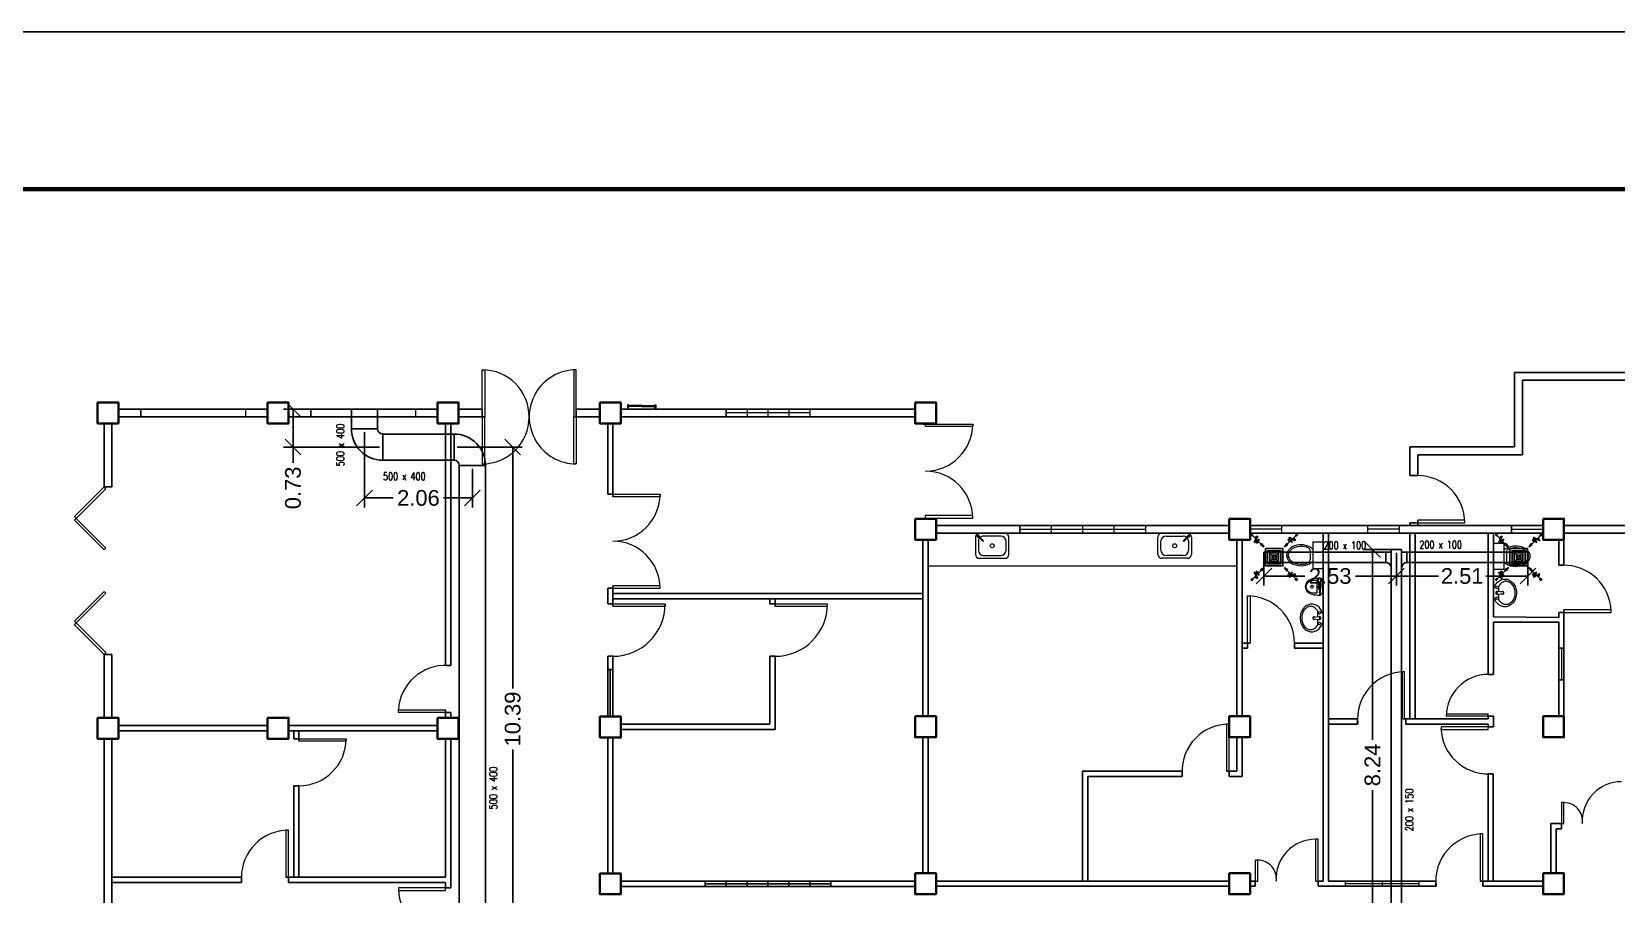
# Model space of a CAD drawing. Header units: millimetres. Extents: x 3 to 434, y 1 to 233.
# Drawn here: x 141.01 to 171.3, y 132.1 to 148.59 of the extents above; entities that cross this region are included whole.
import ezdxf

# ---------------------------------------------------------------- set-up
doc = ezdxf.new("R2010")
doc.units = ezdxf.units.MM
doc.header["$MEASUREMENT"] = 0
for name, color, linetype in [('.1', 1, 'Continuous'), ('AIR', 7, 'Continuous'), ('AIR-00', 8, 'Continuous'), ('AIR-03', 30, 'Continuous'), ('dimen', 7, 'Continuous'), ('ducting label', 7, 'Continuous'), ('exhaust', 1, 'Continuous')]:
    doc.layers.add(name, color=color, linetype=linetype)
doc.layers.add('WALL', color=4, linetype='Continuous', lineweight=30)
doc.styles.add('Arch-Dim', font='simplex.shx', dxfattribs={"width": 0.75})
doc.styles.get("Standard").update_dxf_attribs({"font": 'arial.ttf'})
doc.dimstyles.new('Copy of dimension', dxfattribs={"dimtxt": 0.3, "dimasz": 0.3, "dimexe": 0.18, "dimexo": 0.0625, "dimgap": 0.09, "dimtad": 0, "dimzin": 0, "dimdsep": 46, "dimtxsty": 'Standard', "dimblk": 'OBLIQUE', "dimcen": 0.09, "dimclrd": 256, "dimclre": 256, "dimclrt": 256, "dimadec": 0, "dimazin": 0, "dimtfac": 1, "dimtofl": 0, "dimtmove": 0, "dimatfit": 3, "dimldrblk": 'OBLIQUE', "dimfxl": 1, "dimtolj": 1, "dimtzin": 0, "dimarcsym": 0})

# ---------------------------------------------------------------- blocks, each defined once
blk = doc.blocks.new('GRILL-C-IN')
at = {"layer": 'AIR-00', "ltscale": 3}
for p, q in [((-0.623, 0.601), (-0.674, 0.651)), ((-0.601, 0.623), (-0.651, 0.674)), ((-0.637, 0.637), (-0.3, 0.3)), ((0.637, 0.637), (0.3, 0.3)), ((0.601, 0.623), (0.651, 0.674)), ((0.623, 0.601), (0.674, 0.651)), ((-0.637, -0.637), (-0.3, -0.3)), ((0.637, -0.637), (0.3, -0.3)), ((-0.623, -0.601), (-0.674, -0.651)), ((-0.601, -0.623), (-0.651, -0.674)), ((0.601, -0.623), (0.651, -0.674)), ((0.623, -0.601), (0.674, -0.651))]:
    blk.add_line(p, q, dxfattribs=at)
at = {"layer": 'AIR-00', "color": 50}
for p, q in [((-0.188, 0.187), (0.187, -0.188)), ((0.187, 0.187), (-0.188, -0.188))]:
    blk.add_line(p, q, dxfattribs=at)
at = {"layer": 'AIR-00', "ltscale": 3}
for points in [[(-0.362, 0.393), (-0.393, 0.362), (-0.3, 0.3)], [(0.393, 0.362), (0.362, 0.393), (0.3, 0.3)], [(-0.362, -0.393), (-0.393, -0.362), (-0.3, -0.3)], [(0.393, -0.362), (0.362, -0.393), (0.3, -0.3)]]:
    blk.add_lwpolyline(points, close=True, dxfattribs=at)
at = {"layer": 'AIR-00', "color": 50}
for points in [[(-0.188, -0.188), (0.187, -0.188), (0.187, 0.187), (-0.188, 0.187)], [(-0.125, -0.125), (0.125, -0.125), (0.125, 0.125), (-0.125, 0.125)], [(-0.062, -0.062), (0.062, -0.062), (0.062, 0.062), (-0.062, 0.062)]]:
    blk.add_lwpolyline(points, close=True, dxfattribs=at)
at = {"layer": 'AIR-00', "ltscale": 3}
for points in [[(-0.441, 0.441), (-0.512, 0.404), (-0.432, 0.514), (-0.568, 0.43), (-0.477, 0.6), (-0.561, 0.561)], [(0.441, 0.441), (0.404, 0.512), (0.514, 0.432), (0.43, 0.568), (0.6, 0.477), (0.561, 0.561)], [(-0.441, -0.441), (-0.512, -0.404), (-0.432, -0.514), (-0.568, -0.43), (-0.477, -0.6), (-0.561, -0.561)], [(0.441, -0.441), (0.404, -0.512), (0.514, -0.432), (0.43, -0.568), (0.6, -0.477), (0.561, -0.561)]]:
    blk.add_spline(points, degree=3, dxfattribs=at)
for points in [[(-0.3, 0.3), (-0.362, 0.393), (-0.393, 0.362)], [(0.3, 0.3), (0.393, 0.362), (0.362, 0.393)], [(-0.3, -0.3), (-0.362, -0.393), (-0.393, -0.362)], [(0.3, -0.3), (0.393, -0.362), (0.362, -0.393)]]:
    blk.add_solid(points, dxfattribs=at)
at = {"layer": 'AIR-03', "color": 6}
blk.add_lwpolyline([(-0.25, -0.25), (0.25, -0.25), (0.25, 0.25), (-0.25, 0.25)], close=True, dxfattribs=at)
blk = doc.blocks.new('_Oblique')
at = {"color": 0, "linetype": 'ByBlock', "lineweight": -2}
blk.add_line((-0.5, -0.5), (0.5, 0.5), dxfattribs=at)
blk = doc.blocks.new('*D9')
at = {"layer": 'Defpoints', "color": 0, "transparency": 16777216}
for p in [(147.623, 141.373), (146.007, 140.645), (147.723, 140.645)]:
    blk.add_point(p, dxfattribs=at)
at = {"layer": 'dimen', "lineweight": -2, "transparency": 16777216}
for p, q in [((147.561, 141.373), (145.827, 141.373)), ((146.007, 141.373), (146.007, 140.645)), ((147.661, 140.645), (145.827, 140.645)), ((146.007, 140.645), (146.007, 140.345))]:
    blk.add_line(p, q, dxfattribs=at)
at = {"layer": 'dimen', "lineweight": -2, "transparency": 16777216, "xscale": 0.3, "yscale": 0.3, "zscale": 0.3}
for p, rotation in [((146.007, 141.373), 90), ((146.007, 140.645), 270)]:
    blk.add_blockref('_Oblique', p, dxfattribs=dict(at, rotation=rotation))
at = {"layer": 'dimen', "transparency": 16777216, "insert": (146.007, 139.865), "char_height": 0.3, "attachment_point": 5, "rotation": 90}
blk.add_mtext('\\A1;0.73', dxfattribs=at)
blk = doc.blocks.new('*D10')
at = {"layer": 'Defpoints', "color": 0, "transparency": 16777216}
for p in [(147.373, 140.995), (149.435, 140.295), (149.435, 139.672)]:
    blk.add_point(p, dxfattribs=at)
at = {"layer": 'dimen', "lineweight": -2, "transparency": 16777216}
for p, q in [((147.373, 140.932), (147.373, 139.492)), ((149.435, 140.232), (149.435, 139.492)), ((147.373, 139.672), (147.922, 139.672)), ((149.435, 139.672), (148.886, 139.672))]:
    blk.add_line(p, q, dxfattribs=at)
at = {"layer": 'dimen', "lineweight": -2, "transparency": 16777216, "xscale": 0.3, "yscale": 0.3, "zscale": 0.3, "rotation": 180}
blk.add_blockref('_Oblique', (147.373, 139.672), dxfattribs=at)
at = {"layer": 'dimen', "lineweight": -2, "transparency": 16777216, "xscale": 0.3, "yscale": 0.3, "zscale": 0.3}
blk.add_blockref('_Oblique', (149.435, 139.672), dxfattribs=at)
at = {"layer": 'dimen', "transparency": 16777216, "insert": (148.404, 139.672), "char_height": 0.3, "attachment_point": 5}
blk.add_mtext('\\A1;2.06', dxfattribs=at)
blk = doc.blocks.new('*D11')
at = {"layer": 'Defpoints', "color": 0, "transparency": 16777216}
for p in [(149.085, 140.645), (149.085, 130.25), (150.206, 130.25)]:
    blk.add_point(p, dxfattribs=at)
at = {"layer": 'dimen', "lineweight": -2, "transparency": 16777216}
for p, q in [((149.147, 140.645), (150.386, 140.645)), ((150.206, 140.645), (150.206, 136.03)), ((150.206, 130.25), (150.206, 134.865)), ((149.147, 130.25), (150.386, 130.25))]:
    blk.add_line(p, q, dxfattribs=at)
at = {"layer": 'dimen', "lineweight": -2, "transparency": 16777216, "xscale": 0.3, "yscale": 0.3, "zscale": 0.3}
for p, rotation in [((150.206, 140.645), 90), ((150.206, 130.25), 270)]:
    blk.add_blockref('_Oblique', p, dxfattribs=dict(at, rotation=rotation))
at = {"layer": 'dimen', "transparency": 16777216, "insert": (150.206, 135.447), "char_height": 0.3, "attachment_point": 5, "rotation": 90}
blk.add_mtext('\\A1;10.39', dxfattribs=at)
blk = doc.blocks.new('*D27')
at = {"layer": 'Defpoints', "color": 0, "transparency": 16777216}
for p in [(166.637, 138.687), (167.193, 138.687), (167.193, 130.45)]:
    blk.add_point(p, dxfattribs=at)
at = {"layer": 'dimen', "lineweight": -2, "transparency": 16777216}
for p, q in [((167.131, 138.687), (166.457, 138.687)), ((166.637, 138.687), (166.637, 135.048)), ((166.637, 130.45), (166.637, 134.09)), ((167.131, 130.45), (166.457, 130.45))]:
    blk.add_line(p, q, dxfattribs=at)
at = {"layer": 'dimen', "lineweight": -2, "transparency": 16777216, "xscale": 0.3, "yscale": 0.3, "zscale": 0.3}
for p, rotation in [((166.637, 138.687), 90), ((166.637, 130.45), 270)]:
    blk.add_blockref('_Oblique', p, dxfattribs=dict(at, rotation=rotation))
at = {"layer": 'dimen', "transparency": 16777216, "insert": (166.637, 134.569), "char_height": 0.3, "attachment_point": 5, "rotation": 90}
blk.add_mtext('\\A1;8.24', dxfattribs=at)
blk = doc.blocks.new('*D28')
at = {"layer": 'Defpoints', "color": 0, "transparency": 16777216}
for p in [(164.562, 138.539), (167.093, 138.687), (164.562, 138.179)]:
    blk.add_point(p, dxfattribs=at)
at = {"layer": 'dimen', "lineweight": -2, "transparency": 16777216}
for p, q in [((164.562, 138.477), (164.562, 137.999)), ((167.093, 138.625), (167.093, 137.999)), ((164.562, 138.179), (165.346, 138.179)), ((167.093, 138.179), (166.31, 138.179))]:
    blk.add_line(p, q, dxfattribs=at)
at = {"layer": 'dimen', "lineweight": -2, "transparency": 16777216, "xscale": 0.3, "yscale": 0.3, "zscale": 0.3, "rotation": 180}
blk.add_blockref('_Oblique', (164.562, 138.179), dxfattribs=at)
at = {"layer": 'dimen', "lineweight": -2, "transparency": 16777216, "xscale": 0.3, "yscale": 0.3, "zscale": 0.3}
blk.add_blockref('_Oblique', (167.093, 138.179), dxfattribs=at)
at = {"layer": 'dimen', "transparency": 16777216, "insert": (165.828, 138.179), "char_height": 0.3, "attachment_point": 5}
blk.add_mtext('\\A1;2.53', dxfattribs=at)
blk = doc.blocks.new('*D29')
at = {"layer": 'Defpoints', "color": 0, "transparency": 16777216}
for p in [(167.093, 138.687), (169.608, 138.539), (169.608, 138.179)]:
    blk.add_point(p, dxfattribs=at)
at = {"layer": 'dimen', "lineweight": -2, "transparency": 16777216}
for p, q in [((167.093, 138.625), (167.093, 137.999)), ((169.608, 138.477), (169.608, 137.999)), ((167.093, 138.179), (167.898, 138.179)), ((169.608, 138.179), (168.804, 138.179))]:
    blk.add_line(p, q, dxfattribs=at)
at = {"layer": 'dimen', "lineweight": -2, "transparency": 16777216, "xscale": 0.3, "yscale": 0.3, "zscale": 0.3, "rotation": 180}
blk.add_blockref('_Oblique', (167.093, 138.179), dxfattribs=at)
at = {"layer": 'dimen', "lineweight": -2, "transparency": 16777216, "xscale": 0.3, "yscale": 0.3, "zscale": 0.3}
blk.add_blockref('_Oblique', (169.608, 138.179), dxfattribs=at)
at = {"layer": 'dimen', "transparency": 16777216, "insert": (168.351, 138.179), "char_height": 0.3, "attachment_point": 5}
blk.add_mtext('\\A1;2.51', dxfattribs=at)

msp = doc.modelspace()

# ---------------------------------------------------------------- linework, layer by layer
at = {"layer": '.1', "color": 0}
msp.add_line((214.814, 148.586), (115.539, 148.586), dxfattribs=at)
at = {"color": 8, "lineweight": 13}
for p, q in [((149.621, 141.223), (149.621, 142.123)), ((149.621, 142.123), (149.671, 142.123)), ((149.671, 142.123), (149.671, 141.223)), ((151.421, 142.123), (151.371, 142.123)), ((151.371, 142.123), (151.371, 141.223)), ((151.421, 141.223), (151.421, 142.123)), ((149.621, 141.223), (149.621, 140.323)), ((149.621, 141.223), (149.671, 141.223)), ((149.671, 141.223), (149.621, 141.223)), ((149.621, 141.173), (149.621, 140.322)), ((149.671, 140.323), (149.671, 141.223)), ((151.371, 140.323), (151.371, 141.223)), ((151.371, 141.223), (151.421, 141.223)), ((151.371, 141.223), (151.421, 141.223)), ((151.421, 141.273), (151.421, 141.173)), ((151.421, 141.223), (151.421, 140.323)), ((151.421, 141.173), (151.421, 140.323)), ((158.046, 141.098), (158.046, 141.086)), ((158.046, 141.086), (158.096, 141.086)), ((158.096, 141.086), (158.996, 141.086)), ((158.096, 141.036), (158.096, 141.086)), ((158.996, 141.036), (158.096, 141.036)), ((158.146, 141.086), (158.146, 141.098)), ((158.996, 141.086), (158.996, 141.036)), ((149.621, 140.323), (149.671, 140.323)), ((151.421, 140.323), (151.371, 140.323)), ((152.121, 139.746), (153.021, 139.746)), ((153.021, 139.696), (152.121, 139.696)), ((153.021, 139.746), (153.021, 139.696)), ((158.996, 139.336), (158.096, 139.336)), ((158.096, 139.286), (158.096, 139.336)), ((158.996, 139.286), (158.996, 139.336)), ((158.046, 139.274), (158.046, 139.286)), ((158.046, 139.286), (158.096, 139.286)), ((158.096, 139.286), (158.996, 139.286)), ((158.146, 139.274), (158.146, 139.286)), ((168.401, 139.249), (167.501, 139.249)), ((167.501, 139.199), (168.401, 139.199)), ((153.021, 137.996), (152.121, 137.996)), ((152.121, 137.946), (153.021, 137.946)), ((153.021, 137.946), (153.021, 137.996)), ((164.246, 136.899), (164.246, 137.799)), ((164.246, 137.799), (164.296, 137.799)), ((164.296, 137.799), (164.296, 136.899)), ((152.121, 137.646), (153.121, 137.646)), ((153.121, 137.596), (152.121, 137.596)), ((153.121, 137.646), (153.121, 137.596)), ((155.221, 137.646), (156.221, 137.646)), ((156.221, 137.596), (155.221, 137.596)), ((171.196, 137.536), (170.296, 137.536)), ((170.296, 137.486), (171.196, 137.486)), ((171.196, 137.486), (171.196, 137.536)), ((167.251, 136.349), (167.201, 136.349)), ((167.201, 136.349), (167.201, 135.449)), ((167.251, 135.449), (167.251, 136.349)), ((148.021, 135.621), (148.921, 135.621)), ((148.021, 135.571), (148.021, 135.621)), ((148.921, 135.571), (148.021, 135.571)), ((167.301, 135.449), (167.201, 135.449)), ((168.046, 135.549), (168.846, 135.549)), ((168.846, 135.499), (168.046, 135.499)), ((168.846, 135.499), (168.846, 135.549)), ((146.121, 135.071), (147.021, 135.071)), ((147.021, 135.071), (147.021, 135.021)), ((163.896, 135.349), (163.846, 135.349)), ((163.846, 135.349), (163.846, 134.449)), ((163.896, 134.449), (163.896, 135.349)), ((168.846, 135.299), (167.946, 135.299)), ((167.946, 135.299), (167.947, 135.249)), ((167.946, 135.249), (168.846, 135.249)), ((168.846, 135.249), (168.846, 135.299)), ((147.021, 135.021), (146.121, 135.021)), ((145.871, 133.321), (145.871, 132.421)), ((145.921, 133.321), (145.871, 133.321)), ((145.921, 132.421), (145.921, 133.321)), ((168.745, 133.249), (168.695, 133.249)), ((168.695, 133.249), (168.695, 132.349)), ((168.745, 132.349), (168.745, 133.249)), ((148.021, 132.221), (148.021, 132.171)), ((148.921, 132.221), (148.021, 132.221)), ((148.021, 132.171), (148.921, 132.171)), ((148.921, 132.171), (148.921, 132.221))]:
    msp.add_line(p, q, dxfattribs=at)
at = {"color": 8, "lineweight": 25}
for p, q in [((171.821, 142.073), (169.351, 142.073)), ((169.351, 142.073), (169.351, 140.649)), ((171.871, 141.923), (169.501, 141.923)), ((169.501, 141.923), (169.501, 140.499)), ((145.521, 141.373), (142.671, 141.373)), ((145.521, 141.223), (142.671, 141.223)), ((148.771, 141.373), (145.921, 141.373)), ((148.771, 141.223), (145.921, 141.223)), ((149.621, 141.373), (149.171, 141.373)), ((149.621, 141.373), (149.171, 141.373)), ((149.621, 141.223), (149.171, 141.223)), ((149.621, 141.373), (149.621, 141.223)), ((151.871, 141.373), (151.421, 141.373)), ((151.871, 141.373), (151.421, 141.373)), ((151.421, 141.373), (151.421, 141.223)), ((151.871, 141.223), (151.421, 141.223)), ((157.896, 141.373), (152.271, 141.373)), ((157.896, 141.223), (152.271, 141.223)), ((142.396, 141.096), (142.396, 139.883)), ((142.396, 141.096), (142.396, 139.883)), ((142.546, 141.096), (142.546, 139.883)), ((148.921, 136.471), (148.921, 141.096)), ((149.021, 136.471), (149.021, 141.096)), ((152.021, 139.746), (152.021, 141.096)), ((152.021, 141.096), (152.021, 139.746)), ((152.121, 139.696), (152.121, 141.096)), ((152.121, 141.096), (152.121, 139.696)), ((169.351, 140.649), (167.351, 140.649)), ((167.351, 140.649), (167.351, 140.099)), ((169.501, 140.499), (167.501, 140.499)), ((167.501, 140.499), (167.501, 140.099)), ((167.501, 140.499), (167.501, 140.099)), ((167.501, 140.099), (167.351, 140.099)), ((142.396, 139.883), (142.546, 139.883)), ((152.121, 139.746), (152.021, 139.746)), ((163.896, 139.149), (158.296, 139.149)), ((163.896, 138.999), (158.296, 138.999)), ((169.896, 139.149), (164.296, 139.149)), ((169.896, 138.999), (164.296, 138.999)), ((165.696, 132.349), (165.696, 138.999)), ((165.796, 132.349), (165.796, 138.999)), ((167.351, 139.199), (167.351, 139.149)), ((167.501, 139.199), (167.351, 139.199)), ((167.351, 135.449), (167.351, 138.999)), ((167.451, 135.449), (167.451, 138.999)), ((167.501, 139.249), (167.501, 139.149)), ((168.846, 136.299), (168.846, 138.999)), ((168.946, 137.398), (168.946, 138.999)), ((168.946, 138.999), (168.946, 137.399)), ((173.621, 139.149), (170.296, 139.149)), ((173.621, 138.999), (170.296, 138.999)), ((158.046, 135.499), (158.046, 138.874)), ((158.046, 138.346), (158.046, 138.874)), ((158.146, 135.499), (158.146, 138.874)), ((158.146, 138.874), (158.146, 138.374)), ((164.046, 135.499), (164.046, 138.874)), ((164.146, 135.499), (164.146, 138.874)), ((170.196, 138.386), (170.196, 138.874)), ((170.296, 138.386), (170.296, 138.874)), ((170.296, 138.874), (170.296, 138.386)), ((170.196, 138.386), (170.296, 138.386)), ((152.021, 137.946), (152.021, 137.646)), ((152.121, 137.946), (152.021, 137.946)), ((152.121, 137.996), (152.121, 137.596)), ((152.121, 137.846), (158.046, 137.846)), ((152.121, 137.646), (152.021, 137.646)), ((152.121, 137.746), (158.046, 137.746)), ((155.121, 137.646), (155.121, 137.746)), ((155.121, 137.646), (155.221, 137.646)), ((155.221, 137.596), (155.221, 137.746)), ((170.196, 137.386), (170.196, 137.486)), ((170.296, 137.486), (170.196, 137.486)), ((170.296, 135.499), (170.296, 137.536)), ((170.296, 137.536), (170.296, 135.499)), ((170.296, 137.386), (170.296, 137.486)), ((168.946, 137.398), (170.196, 137.387)), ((168.946, 136.299), (168.946, 137.299)), ((168.946, 137.299), (170.196, 137.299)), ((170.196, 135.499), (170.196, 137.299)), ((170.296, 135.499), (170.296, 137.299)), ((170.296, 137.299), (170.296, 136.799)), ((164.146, 136.899), (164.296, 136.899)), ((164.246, 136.899), (164.246, 136.799)), ((165.146, 136.899), (165.696, 136.899)), ((165.146, 136.799), (165.146, 136.899)), ((142.396, 136.683), (142.396, 135.471)), ((142.396, 136.683), (142.396, 135.471)), ((142.396, 136.683), (142.546, 136.683)), ((142.546, 136.683), (142.546, 135.471)), ((152.021, 136.646), (152.021, 136.396)), ((152.121, 136.646), (152.021, 136.646)), ((152.121, 136.646), (152.121, 136.396)), ((155.221, 136.646), (155.121, 136.646)), ((155.121, 135.346), (155.121, 136.646)), ((155.221, 135.246), (155.221, 136.646)), ((164.146, 136.799), (164.246, 136.799)), ((165.146, 136.799), (165.696, 136.799)), ((148.921, 135.471), (148.921, 135.621)), ((149.021, 135.571), (148.921, 135.571)), ((149.021, 135.471), (149.021, 135.571)), ((166.351, 135.449), (165.796, 135.449)), ((166.351, 135.349), (166.351, 135.449)), ((168.846, 135.449), (167.221, 135.449)), ((167.271, 135.449), (167.271, 135.349)), ((168.846, 135.499), (168.946, 135.499)), ((168.846, 135.449), (168.846, 135.499)), ((168.946, 135.499), (168.946, 135.399)), ((168.946, 135.299), (168.946, 135.399)), ((142.396, 135.071), (142.396, 129.471)), ((142.546, 135.071), (142.546, 129.471)), ((145.521, 135.321), (142.671, 135.321)), ((145.521, 135.221), (142.671, 135.221)), ((148.771, 135.321), (145.921, 135.321)), ((148.771, 135.221), (145.921, 135.221)), ((146.021, 135.221), (146.121, 135.221)), ((146.021, 135.071), (146.021, 135.221)), ((146.021, 135.221), (146.021, 135.071)), ((146.021, 135.071), (146.121, 135.071)), ((146.121, 135.221), (146.121, 135.021)), ((148.921, 132.421), (148.921, 135.071)), ((149.021, 132.221), (149.021, 135.071)), ((152.021, 132.496), (152.021, 135.096)), ((152.121, 132.496), (152.121, 135.096)), ((152.271, 135.346), (155.121, 135.346)), ((152.271, 135.246), (155.121, 135.246)), ((158.046, 132.499), (158.046, 135.099)), ((158.146, 132.499), (158.146, 135.099)), ((164.046, 135.099), (164.046, 134.449)), ((164.146, 135.099), (164.146, 134.349)), ((166.351, 135.349), (165.796, 135.349)), ((166.176, 135.349), (166.171, 135.349)), ((168.846, 135.349), (167.271, 135.349)), ((168.846, 135.299), (168.846, 135.349)), ((168.846, 135.299), (168.946, 135.299)), ((146.021, 132.421), (146.021, 134.171)), ((146.021, 134.171), (146.121, 134.171)), ((146.121, 134.171), (146.121, 132.421)), ((161.096, 132.349), (161.096, 134.449)), ((161.096, 134.449), (162.996, 134.449)), ((161.196, 132.349), (161.196, 134.349)), ((161.196, 134.349), (162.996, 134.349)), ((162.996, 134.449), (162.996, 134.349)), ((163.846, 134.449), (164.046, 134.449)), ((164.046, 134.449), (163.896, 134.449)), ((163.896, 134.449), (163.896, 134.349)), ((163.896, 134.349), (164.046, 134.349)), ((164.046, 134.349), (164.146, 134.349)), ((168.845, 132.349), (168.845, 134.398)), ((168.945, 134.398), (168.845, 134.398)), ((168.945, 132.349), (168.945, 134.398)), ((170.046, 132.499), (170.046, 133.449)), ((170.046, 133.449), (170.246, 133.449)), ((170.246, 133.349), (170.146, 133.349)), ((170.146, 132.499), (170.146, 133.349)), ((170.146, 133.349), (170.246, 133.349)), ((170.246, 133.349), (170.246, 133.449)), ((145.021, 132.421), (142.546, 132.421)), ((145.021, 132.421), (145.021, 132.321)), ((148.921, 132.421), (145.871, 132.421)), ((145.921, 132.421), (146.021, 132.421)), ((145.921, 132.321), (145.921, 132.421)), ((152.271, 132.346), (157.896, 132.346)), ((163.896, 132.349), (158.296, 132.349)), ((164.296, 132.349), (164.396, 132.349)), ((164.396, 132.349), (164.396, 132.249)), ((165.596, 132.349), (165.696, 132.349)), ((165.596, 132.249), (165.596, 132.349)), ((165.796, 132.349), (167.845, 132.349)), ((167.845, 132.249), (167.845, 132.349)), ((168.695, 132.349), (169.896, 132.349)), ((168.845, 132.349), (168.745, 132.349)), ((168.745, 132.349), (168.745, 132.249)), ((169.896, 132.349), (168.796, 132.349)), ((145.021, 132.321), (142.546, 132.321)), ((148.921, 132.321), (145.921, 132.321)), ((148.921, 132.221), (148.921, 132.321)), ((148.921, 132.221), (149.021, 132.221)), ((152.271, 132.246), (157.896, 132.246)), ((163.896, 132.249), (158.296, 132.249)), ((164.396, 132.249), (164.296, 132.249)), ((165.696, 132.249), (165.596, 132.249)), ((165.696, 132.249), (167.851, 132.249)), ((168.745, 132.249), (169.896, 132.249))]:
    msp.add_line(p, q, dxfattribs=at)
at = {"color": 8, "lineweight": 9}
for p, q in [((152.421, 141.451), (152.401, 141.451)), ((152.401, 141.451), (152.401, 141.371)), ((152.421, 141.371), (152.421, 141.451)), ((152.671, 141.441), (152.421, 141.441)), ((152.671, 141.421), (152.421, 141.421)), ((152.671, 141.441), (152.921, 141.441)), ((152.671, 141.421), (152.921, 141.421)), ((152.921, 141.371), (152.921, 141.451)), ((152.921, 141.451), (152.941, 141.451)), ((152.941, 141.451), (152.941, 141.371)), ((143.096, 141.373), (143.096, 141.223)), ((145.096, 141.373), (145.096, 141.223)), ((147.346, 141.373), (146.346, 141.373)), ((146.346, 141.373), (146.346, 141.223)), ((147.346, 141.373), (148.346, 141.373)), ((148.346, 141.373), (148.346, 141.223)), ((155.083, 141.373), (154.283, 141.373)), ((154.283, 141.373), (154.283, 141.223)), ((155.883, 141.298), (154.283, 141.298)), ((154.683, 141.373), (154.683, 141.223)), ((155.083, 141.373), (155.883, 141.373)), ((155.083, 141.373), (155.083, 141.223)), ((155.483, 141.373), (155.483, 141.223)), ((155.883, 141.373), (155.883, 141.223)), ((161.096, 139.149), (159.896, 139.149)), ((159.896, 139.149), (159.896, 138.999)), ((159.896, 139.074), (162.296, 139.074)), ((160.496, 139.149), (160.496, 138.999)), ((161.096, 139.149), (162.296, 139.149)), ((161.096, 139.149), (161.096, 138.999)), ((161.696, 139.149), (161.696, 138.999)), ((162.296, 139.149), (162.296, 138.999)), ((164.296, 139.149), (164.896, 139.149)), ((164.896, 139.074), (164.296, 139.074)), ((164.896, 139.149), (164.896, 138.999)), ((166.546, 138.999), (166.546, 139.149)), ((167.146, 139.074), (166.546, 139.074)), ((167.146, 138.999), (166.546, 138.999)), ((167.146, 139.149), (167.146, 138.999)), ((169.896, 139.149), (169.296, 139.149)), ((169.296, 139.149), (169.296, 138.999)), ((169.296, 139.074), (169.896, 139.074)), ((165.696, 138.827), (165.496, 138.827)), ((165.496, 138.827), (165.496, 138.327)), ((165.696, 138.327), (165.696, 138.827)), ((168.946, 138.808), (169.146, 138.808)), ((168.946, 138.308), (168.946, 138.808)), ((169.146, 138.808), (169.146, 138.308)), ((165.446, 138.668), (165.446, 138.487)), ((169.196, 138.648), (169.196, 138.467)), ((158.146, 138.374), (164.046, 138.374)), ((165.496, 138.327), (165.696, 138.327)), ((165.583, 138.114), (165.581, 138.114)), ((165.583, 138.08), (165.583, 138.116)), ((165.591, 138.113), (165.583, 138.113)), ((165.591, 138.104), (165.583, 138.104)), ((165.591, 138.092), (165.583, 138.092)), ((165.601, 138.119), (165.586, 138.119)), ((165.591, 138.113), (165.591, 138.119)), ((165.591, 138.092), (165.591, 138.104)), ((165.601, 138.077), (165.601, 138.119)), ((165.605, 138.071), (165.605, 138.122)), ((165.647, 138.071), (165.647, 138.122)), ((165.665, 138.119), (165.649, 138.119)), ((165.655, 138.11), (165.655, 138.119)), ((165.665, 138.11), (165.655, 138.11)), ((165.655, 138.088), (165.655, 138.108)), ((165.665, 138.108), (165.655, 138.108)), ((165.665, 138.108), (165.665, 138.11)), ((165.668, 138.082), (165.668, 138.115)), ((165.68, 138.114), (165.668, 138.114)), ((165.692, 138.133), (165.684, 138.131)), ((165.692, 138.063), (165.692, 138.133)), ((165.696, 138.133), (165.692, 138.133)), ((165.696, 138.063), (165.696, 138.133)), ((169.146, 138.308), (168.946, 138.308)), ((165.583, 138.083), (165.581, 138.083)), ((165.591, 138.083), (165.583, 138.083)), ((165.601, 138.077), (165.586, 138.077)), ((165.591, 138.077), (165.591, 138.083)), ((165.6, 137.988), (165.6, 137.967)), ((165.601, 138.055), (165.601, 138.043)), ((165.622, 138.004), (165.604, 137.994)), ((165.604, 137.96), (165.622, 137.95)), ((165.606, 138.071), (165.605, 138.071)), ((165.646, 138.028), (165.605, 138.028)), ((165.605, 138.028), (165.605, 137.996)), ((165.646, 138.025), (165.605, 138.025)), ((165.606, 138.071), (165.646, 138.071)), ((165.606, 138.071), (165.606, 138.057)), ((165.645, 138.057), (165.606, 138.057)), ((165.645, 138.042), (165.606, 138.042)), ((165.607, 137.945), (165.607, 137.934)), ((165.609, 138.042), (165.609, 138.028)), ((165.61, 137.955), (165.61, 137.953)), ((165.611, 137.953), (165.611, 137.95)), ((165.612, 137.949), (165.611, 137.95)), ((165.64, 137.947), (165.611, 137.947)), ((165.64, 137.933), (165.611, 137.933)), ((165.611, 137.933), (165.611, 137.923)), ((165.641, 137.923), (165.611, 137.923)), ((165.611, 137.923), (165.612, 137.919)), ((165.612, 138.055), (165.612, 138.043)), ((165.615, 138.055), (165.612, 138.055)), ((165.615, 138.043), (165.612, 138.043)), ((165.639, 137.919), (165.612, 137.919)), ((165.615, 138.055), (165.615, 138.043)), ((165.615, 137.945), (165.615, 137.934)), ((165.617, 137.945), (165.615, 137.945)), ((165.617, 137.934), (165.615, 137.934)), ((165.617, 137.945), (165.617, 137.934)), ((165.621, 137.915), (165.618, 137.866)), ((165.631, 137.915), (165.621, 137.915)), ((165.648, 137.994), (165.629, 138.004)), ((165.629, 137.95), (165.648, 137.96)), ((165.631, 137.915), (165.634, 137.866)), ((165.634, 137.945), (165.634, 137.934)), ((165.636, 137.945), (165.634, 137.945)), ((165.636, 137.934), (165.634, 137.934)), ((165.634, 137.919), (165.634, 137.845)), ((165.636, 137.945), (165.636, 137.934)), ((165.637, 138.055), (165.637, 138.043)), ((165.64, 138.055), (165.637, 138.055)), ((165.64, 138.043), (165.637, 138.043)), ((165.641, 137.95), (165.639, 137.95)), ((165.639, 137.919), (165.641, 137.923)), ((165.64, 138.055), (165.64, 138.043)), ((165.641, 137.953), (165.641, 137.95)), ((165.641, 137.933), (165.641, 137.923)), ((165.642, 137.955), (165.642, 137.953)), ((165.643, 138.042), (165.643, 138.028)), ((165.644, 137.945), (165.644, 137.934)), ((165.646, 138.071), (165.646, 138.057)), ((165.646, 138.071), (165.647, 138.071)), ((165.646, 138.028), (165.646, 137.996)), ((165.665, 138.077), (165.649, 138.077)), ((165.651, 138.055), (165.651, 138.043)), ((165.651, 137.967), (165.651, 137.988)), ((165.665, 138.088), (165.655, 138.088)), ((165.655, 138.077), (165.655, 138.086)), ((165.665, 138.086), (165.655, 138.086)), ((165.665, 138.086), (165.665, 138.088)), ((165.68, 138.083), (165.668, 138.083)), ((165.692, 138.063), (165.684, 138.065)), ((165.696, 138.063), (165.692, 138.063)), ((169.144, 137.872), (169.022, 137.885)), ((169.144, 137.843), (169.022, 137.83)), ((169.048, 137.882), (169.048, 137.984)), ((165.594, 137.402), (165.594, 137.504)), ((165.498, 137.392), (165.62, 137.405)), ((165.498, 137.363), (165.62, 137.349)), ((170.296, 136.799), (170.196, 136.799)), ((170.196, 136.799), (170.196, 136.199)), ((170.246, 136.799), (170.246, 136.199)), ((170.196, 136.199), (170.296, 136.199)), ((166.121, 132.249), (166.121, 132.349)), ((166.821, 132.349), (167.521, 132.349)), ((166.821, 132.349), (166.821, 132.249)), ((167.521, 132.349), (167.521, 132.249)), ((167.521, 132.299), (166.121, 132.299)), ((167.521, 132.249), (166.121, 132.249))]:
    msp.add_line(p, q, dxfattribs=at)
at = {"color": 8, "lineweight": 9, "ltscale": 0.4}
for p, q in [((159.614, 138.999), (159.124, 138.999)), ((162.611, 138.999), (163.101, 138.999)), ((159.049, 138.924), (159.049, 138.594)), ((159.096, 138.939), (159.187, 138.848)), ((159.104, 138.844), (159.104, 138.674)), ((159.108, 138.952), (159.199, 138.86)), ((159.534, 138.944), (159.204, 138.944)), ((159.634, 138.674), (159.634, 138.844)), ((159.689, 138.594), (159.689, 138.924)), ((162.536, 138.594), (162.536, 138.924)), ((162.591, 138.674), (162.591, 138.844)), ((162.691, 138.944), (163.021, 138.944)), ((163.117, 138.952), (163.026, 138.86)), ((163.129, 138.939), (163.038, 138.848)), ((163.121, 138.844), (163.121, 138.674)), ((163.176, 138.924), (163.176, 138.594)), ((159.124, 138.519), (159.614, 138.519)), ((159.204, 138.574), (159.534, 138.574)), ((163.101, 138.519), (162.611, 138.519)), ((163.021, 138.574), (162.691, 138.574))]:
    msp.add_line(p, q, dxfattribs=at)
at = {"color": 8, "lineweight": -2}
for p, q in [((165.696, 138.999), (165.796, 138.999)), ((169.296, 139.149), (167.146, 139.149)), ((165.696, 136.899), (165.696, 136.799)), ((148.921, 136.471), (149.021, 136.471)), ((152.021, 135.496), (152.021, 136.396)), ((152.021, 136.396), (152.021, 135.496)), ((152.121, 136.396), (152.021, 136.396)), ((152.071, 136.396), (152.071, 135.496)), ((152.121, 135.496), (152.121, 136.396)), ((152.121, 135.496), (152.121, 136.396)), ((168.846, 136.299), (168.946, 136.299)), ((155.121, 135.246), (155.221, 135.246)), ((155.083, 132.346), (153.883, 132.346)), ((153.883, 132.346), (153.883, 132.246)), ((154.683, 132.346), (154.283, 132.346)), ((154.283, 132.346), (154.283, 132.246)), ((154.683, 132.246), (154.683, 132.346)), ((155.483, 132.346), (155.083, 132.346)), ((155.083, 132.346), (155.083, 132.246)), ((155.483, 132.246), (155.483, 132.346)), ((156.283, 132.346), (155.883, 132.346)), ((155.883, 132.346), (155.883, 132.246)), ((156.283, 132.246), (156.283, 132.346)), ((153.883, 132.296), (156.283, 132.296)), ((153.883, 132.246), (156.283, 132.246)), ((155.083, 132.246), (154.683, 132.246)), ((155.883, 132.246), (155.483, 132.246)), ((167.851, 132.249), (167.845, 132.249))]:
    msp.add_line(p, q, dxfattribs=at)
at = {"color": 8}
msp.add_line((167.501, 139.249), (167.501, 139.149), dxfattribs=at)
at = {"color": 8, "lineweight": 35}
for points in [[(142.271, 141.496), (142.671, 141.496), (142.671, 141.096), (142.271, 141.096)], [(145.521, 141.496), (145.921, 141.496), (145.921, 141.096), (145.521, 141.096)], [(148.771, 141.496), (149.171, 141.496), (149.171, 141.096), (148.771, 141.096)], [(151.871, 141.496), (152.271, 141.496), (152.271, 141.096), (151.871, 141.096)], [(157.896, 141.498), (158.296, 141.498), (158.296, 141.098), (157.896, 141.098)], [(157.896, 139.274), (158.296, 139.274), (158.296, 138.874), (157.896, 138.874)], [(163.896, 139.274), (164.296, 139.274), (164.296, 138.874), (163.896, 138.874)], [(169.896, 139.274), (170.296, 139.274), (170.296, 138.874), (169.896, 138.874)], [(142.271, 135.471), (142.671, 135.471), (142.671, 135.071), (142.271, 135.071)], [(145.521, 135.471), (145.921, 135.471), (145.921, 135.071), (145.521, 135.071)], [(148.771, 135.471), (149.171, 135.471), (149.171, 135.071), (148.771, 135.071)], [(151.871, 135.496), (152.271, 135.496), (152.271, 135.096), (151.871, 135.096)], [(157.896, 135.499), (158.296, 135.499), (158.296, 135.099), (157.896, 135.099)], [(163.896, 135.499), (164.296, 135.499), (164.296, 135.099), (163.896, 135.099)], [(169.896, 135.499), (170.296, 135.499), (170.296, 135.099), (169.896, 135.099)], [(151.871, 132.496), (152.271, 132.496), (152.271, 132.096), (151.871, 132.096)], [(157.896, 132.499), (158.296, 132.499), (158.296, 132.099), (157.896, 132.099)], [(163.896, 132.499), (164.296, 132.499), (164.296, 132.099), (163.896, 132.099)], [(169.896, 132.499), (170.296, 132.499), (170.296, 132.099), (169.896, 132.099)]]:
    msp.add_lwpolyline(points, close=True, dxfattribs=at)
at = {"color": 8, "lineweight": 9}
for points in [[(143.096, 141.373), (145.096, 141.373), (145.096, 141.223), (143.096, 141.223)], [(146.346, 141.373), (148.346, 141.373), (148.346, 141.223), (146.346, 141.223)], [(154.283, 141.373), (155.883, 141.373), (155.883, 141.223), (154.283, 141.223)], [(159.896, 139.149), (162.296, 139.149), (162.296, 138.999), (159.896, 138.999)], [(164.296, 139.149), (164.896, 139.149), (164.896, 138.999), (164.296, 138.999)], [(166.546, 139.149), (167.146, 139.149), (167.146, 138.999), (166.546, 138.999)], [(169.296, 139.149), (169.896, 139.149), (169.896, 138.999), (169.296, 138.999)], [(169.296, 139.149), (169.896, 139.149), (169.896, 138.999), (169.296, 138.999)], [(170.196, 136.799), (170.296, 136.799), (170.296, 136.199), (170.196, 136.199)], [(153.883, 132.346), (156.283, 132.346), (156.283, 132.246), (153.883, 132.246)], [(166.121, 132.349), (167.521, 132.349), (167.521, 132.299), (166.121, 132.299)]]:
    msp.add_lwpolyline(points, close=True, dxfattribs=at)
at = {"color": 8, "lineweight": 13}
for points in [[(142.431, 139.848), (142.396, 139.883), (141.83, 139.317), (141.865, 139.282)], [(142.431, 138.716), (142.396, 138.681), (141.83, 139.247), (141.865, 139.282)], [(142.431, 137.85), (142.396, 137.885), (141.83, 137.319), (141.865, 137.284)], [(142.431, 136.718), (142.396, 136.683), (141.83, 137.249), (141.865, 137.284)]]:
    msp.add_lwpolyline(points, close=True, dxfattribs=at)
at = {"color": 8, "lineweight": 9}
for points in [[(165.678, 137.874, -0.232594), (165.654, 137.822, -0.150533), (165.627, 137.811, -0.085973), (165.489, 137.825, -0.343308), (165.356, 137.977, -0.343308), (165.489, 138.13, -0.085973), (165.627, 138.143, -0.150533), (165.654, 138.132, -0.09464), (165.67, 138.114)], [(165.678, 138.083, -0.007835), (165.678, 138.081), (165.678, 137.874, -0.232594)], [(169.188, 138.08, -0.124838), (169.25, 138.064, -0.105788), (169.308, 138.015, -0.086697), (169.344, 137.945, -0.076776), (169.358, 137.858, -0.076776), (169.344, 137.77, -0.086697), (169.308, 137.7, -0.105788), (169.25, 137.651, -0.124838), (169.188, 137.635, -0.124838), (169.125, 137.651, -0.105788), (169.068, 137.7, -0.040067), (169.048, 137.731), (169.048, 137.833, -0.040067)], [(165.454, 137.6, 0.124838), (165.391, 137.584, 0.105788), (165.334, 137.535, 0.086697), (165.297, 137.465, 0.076776), (165.284, 137.377, 0.076776), (165.297, 137.29, 0.086697), (165.334, 137.22, 0.105788), (165.391, 137.171, 0.124838), (165.454, 137.155, 0.124838), (165.516, 137.171, 0.105788), (165.574, 137.22, 0.040067), (165.594, 137.251), (165.594, 137.353, 0.040067)]]:
    msp.add_lwpolyline(points, format="xyb", dxfattribs=at)
for points in [[(165.433, 138.082, -0.107696), (165.56, 138.103, -0.398633), (165.574, 138.088), (165.574, 137.977), (165.574, 137.866, -0.398633), (165.56, 137.851, -0.107696), (165.433, 137.872, -0.267529), (165.368, 137.977, -0.267529)], [(169.167, 138.123, -0.11576), (169.249, 138.103, -0.104047), (169.323, 138.045, -0.090875), (169.37, 137.961, -0.083344), (169.388, 137.858, -0.083344), (169.37, 137.754, -0.090875), (169.323, 137.67, -0.104047), (169.249, 137.612, -0.11576), (169.167, 137.593, -0.11576), (169.084, 137.612, -0.104047), (169.01, 137.67, -0.090875), (168.963, 137.754, -0.083344), (168.946, 137.858, -0.083344), (168.963, 137.961, -0.090875), (169.01, 138.045, -0.104047), (169.084, 138.103, -0.11576)], [(165.475, 137.642, 0.11576), (165.392, 137.623, 0.104047), (165.318, 137.565, 0.090875), (165.271, 137.481, 0.083344), (165.254, 137.377, 0.083344), (165.271, 137.274, 0.090875), (165.318, 137.19, 0.104047), (165.392, 137.132, 0.11576), (165.475, 137.112, 0.11576), (165.557, 137.132, 0.104047), (165.631, 137.19, 0.090875), (165.678, 137.274, 0.083344), (165.696, 137.377, 0.083344), (165.678, 137.481, 0.090875), (165.631, 137.565, 0.104047), (165.557, 137.623, 0.11576)]]:
    msp.add_lwpolyline(points, format="xyb", close=True, dxfattribs=at)
for points in [[(165.611, 137.948), (165.641, 137.949)], [(165.612, 137.949), (165.611, 137.948), (165.612, 137.947)], [(165.639, 137.95), (165.641, 137.949), (165.639, 137.948)], [(165.641, 137.947), (165.641, 137.947), (165.639, 137.948)], [(165.68, 138.081), (165.678, 138.081)], [(165.678, 137.874), (165.696, 137.874), (165.696, 138.063)]]:
    msp.add_lwpolyline(points, dxfattribs=at)
at = {"color": 8, "lineweight": 13, "ltscale": 0.03}
for points in [[(170.246, 133.449), (170.296, 133.449), (170.296, 133.849), (170.246, 133.849)], [(165.546, 132.349), (165.596, 132.349), (165.596, 133.149), (165.546, 133.149)], [(164.396, 132.349), (164.446, 132.349), (164.446, 132.749), (164.396, 132.749)]]:
    msp.add_lwpolyline(points, close=True, dxfattribs=at)
at = {"color": 8, "lineweight": 9, "ltscale": 0.4}
for centre in [(159.369, 138.759), (162.856, 138.759)]:
    msp.add_circle(centre, 0.0375, dxfattribs=at)
at = {"color": 8, "lineweight": 9}
for centre, radius in [((165.456, 137.977), 0.004), ((165.469, 138.002), 0.004), ((165.469, 137.952), 0.004), ((165.481, 137.977), 0.004), ((165.494, 138.002), 0.004), ((165.494, 137.952), 0.004), ((165.506, 137.977), 0.004), ((165.626, 137.977), 0.0125), ((169.019, 137.959), 0.0255), ((169.012, 137.858), 0.0095), ((165.623, 137.479), 0.0255), ((169.019, 137.756), 0.0255), ((165.623, 137.276), 0.0255), ((165.629, 137.377), 0.0095)]:
    msp.add_circle(centre, radius, dxfattribs=at)
at = {"color": 8, "lineweight": 13}
for centre, radius, start, end in [((149.621, 141.223), 0.9, 270.0079, 90), ((151.421, 141.223), 0.9, 90, 270.0009), ((158.096, 141.086), 0.9, 270, 0), ((158.096, 139.286), 0.9, 0, 90), ((167.501, 139.199), 0.9, 359.9636, 90.0139), ((152.121, 139.746), 0.9, 270, 0), ((152.121, 137.946), 0.9, 0, 90), ((170.296, 137.486), 0.9, 1.5911, 91.5911), ((164.246, 136.899), 0.9, 0, 90), ((152.121, 137.646), 1, 270, 0), ((155.221, 137.646), 1, 270, 0), ((148.921, 135.571), 0.901, 86.8202, 176.8202), ((167.251, 135.449), 0.9, 90, 186.3794), ((168.846, 135.499), 0.8, 90, 180), ((146.121, 135.071), 0.9, 270, 0), ((163.896, 134.449), 0.9, 90, 181.5911), ((168.845, 135.299), 0.9, 181.5911, 271.5911), ((145.921, 132.421), 0.9, 90, 180), ((168.745, 132.349), 0.9, 90, 186.3794), ((148.921, 132.221), 0.9, 181.5911, 271.5911)]:
    msp.add_arc(centre, radius, start, end, dxfattribs=at)
at = {"color": 8, "lineweight": 9, "ltscale": 0.4}
for centre, radius, start, end in [((159.124, 138.924), 0.075, 90, 180), ((159.614, 138.924), 0.075, 0, 90), ((162.611, 138.924), 0.075, 90, 180), ((163.101, 138.924), 0.075, 0, 90), ((159.102, 138.945), 0.0217, 338.7565, 291.2435), ((159.102, 138.945), 0.0145, 352.0499, 277.9501), ((159.102, 138.945), 0.00874, 45, 225), ((159.204, 138.844), 0.1, 140.0132, 180), ((159.204, 138.844), 0.1, 90, 129.9868), ((159.193, 138.854), 0.00874, 225, 45), ((159.534, 138.844), 0.1, 0, 90), ((162.691, 138.844), 0.1, 90, 180), ((163.021, 138.844), 0.1, 50.0132, 90), ((163.032, 138.854), 0.00874, 135, 315), ((163.021, 138.844), 0.1, 0, 39.9868), ((163.123, 138.945), 0.0217, 248.7565, 201.2435), ((163.123, 138.945), 0.0145, 262.0499, 187.9501), ((163.123, 138.945), 0.00874, 315, 135), ((159.124, 138.594), 0.075, 180, 270), ((159.204, 138.674), 0.1, 180, 270), ((159.534, 138.674), 0.1, 270, 0), ((159.614, 138.594), 0.075, 270, 0), ((162.611, 138.594), 0.075, 180, 270), ((162.691, 138.674), 0.1, 180, 270), ((163.021, 138.674), 0.1, 270, 0), ((163.101, 138.594), 0.075, 270, 0)]:
    msp.add_arc(centre, radius, start, end, dxfattribs=at)
at = {"color": 8, "lineweight": 9}
for centre, radius, start, end in [((165.396, 138.668), 0.05, 0, 61.8499), ((165.396, 138.487), 0.05, 298.0084, 360), ((169.246, 138.648), 0.05, 118.1501, 180), ((169.246, 138.467), 0.05, 180, 241.9916), ((165.699, 138.098), 0.121, 173.6816, 186.3184), ((165.581, 138.111), 0.0025, 90, 173.6816), ((165.586, 138.116), 0.003, 90, 180), ((165.591, 138.116), 0.003, 269.8857, 90.1143), ((165.587, 138.098), 0.00749, 306.7784, 53.2216), ((165.599, 138.109), 0.035, 27.791, 92.6777), ((165.6, 138.124), 0.00506, 274.2093, 329.8014), ((165.626, 138.069), 0.0571, 68.4314, 111.5686), ((165.649, 138.121), 0.002, 180, 270), ((165.659, 138.115), 0.00606, 132.075, 227.925), ((165.679, 138.098), 0.026, 157.3801, 202.6199), ((165.662, 138.115), 0.0053, 301.8908, 58.1092), ((165.647, 138.098), 0.0212, 331.9275, 28.0725), ((165.945, 138.098), 0.265, 173.4065, 186.5935), ((165.685, 138.128), 0.003, 104.0362, 173.4065), ((165.581, 138.085), 0.0025, 186.3184, 270), ((165.586, 138.08), 0.003, 180, 270), ((165.591, 138.08), 0.003, 269.8857, 90.1143), ((165.626, 137.977), 0.0325, 129.1069, 243.6391), ((165.626, 137.977), 0.0275, 157.5536, 202.4464), ((165.599, 137.845), 0.035, 267.3223, 0), ((165.626, 137.977), 0.0275, 142.4464, 157.5536), ((165.626, 137.977), 0.0275, 202.4464, 217.5536), ((165.6, 138.072), 0.00506, 30.1986, 85.7907), ((165.606, 138.046), 0.0108, 59.4898, 120.5102), ((165.606, 138.053), 0.0108, 239.4898, 300.5102), ((165.626, 137.977), 0.0275, 97.5536, 142.4464), ((165.626, 137.977), 0.0275, 217.5536, 262.4464), ((165.626, 138.107), 0.0362, 234.5632, 305.4368), ((165.626, 137.934), 0.0715, 73.3487, 106.6513), ((165.611, 137.941), 0.00608, 48.8879, 131.1121), ((165.611, 137.939), 0.00608, 228.8879, 311.1121), ((165.626, 137.99), 0.04, 246.4023, 293.5977), ((165.626, 138.016), 0.0411, 74.4697, 105.5303), ((165.626, 138.083), 0.0411, 254.4697, 285.5303), ((165.626, 137.922), 0.0248, 69.984, 110.016), ((165.626, 137.958), 0.0248, 249.984, 290.016), ((165.622, 137.919), 0.00459, 183.8535, 249.8863), ((165.62, 137.866), 0.002, 176.6073, 254.1433), ((165.626, 137.886), 0.0236, 254.1433, 285.8567), ((165.626, 137.977), 0.0275, 82.4464, 97.5536), ((165.626, 137.977), 0.0275, 262.4464, 277.5536), ((165.626, 137.977), 0.0275, 37.5536, 82.4464), ((165.626, 137.977), 0.0275, 277.5536, 322.4464), ((165.629, 137.919), 0.00459, 290.1137, 356.1465), ((165.632, 137.866), 0.002, 285.8567, 3.3927), ((165.64, 137.941), 0.00608, 48.8879, 131.1121), ((165.64, 137.939), 0.00608, 228.8879, 311.1121), ((165.626, 137.977), 0.0325, 294.653, 50.8931), ((165.645, 138.046), 0.0108, 59.4898, 120.5102), ((165.645, 138.053), 0.0108, 239.4898, 300.5102), ((165.649, 138.075), 0.002, 90, 180), ((165.626, 137.977), 0.0275, 22.4464, 37.5536), ((165.626, 137.977), 0.0275, 322.4464, 337.5536), ((165.626, 137.977), 0.0275, 337.5536, 22.4464), ((165.659, 138.082), 0.00606, 132.075, 227.925), ((165.662, 138.082), 0.0053, 301.8908, 58.1092), ((165.685, 138.068), 0.003, 186.5935, 255.9638), ((169.019, 137.858), 0.028, 83.7545, 276.2455), ((169.249, 137.876), 0.228, 142.6185, 151.7963), ((169.212, 137.905), 0.181, 118.4636, 142.6185), ((169.121, 137.858), 0.025, 36.3068, 131.2022), ((169.121, 137.858), 0.025, 228.7978, 323.6932), ((169.188, 137.949), 0.131, 90, 118.4636), ((169.05, 137.858), 0.0948, 351.2026, 8.7974), ((169.121, 137.858), 0.025, 341.3793, 18.6207), ((165.454, 137.468), 0.131, 61.5364, 90), ((165.43, 137.424), 0.181, 37.3815, 61.5364), ((165.393, 137.396), 0.228, 28.2037, 37.3815), ((165.521, 137.377), 0.025, 161.3793, 198.6207), ((165.592, 137.377), 0.0948, 171.2026, 188.7974), ((165.521, 137.377), 0.025, 48.7978, 143.6932), ((165.521, 137.377), 0.025, 216.3068, 311.2022), ((165.623, 137.377), 0.028, 263.7545, 96.2455)]:
    msp.add_arc(centre, radius, start, end, dxfattribs=at)
at = {"color": 8, "lineweight": 13, "ltscale": 0.03}
for centre, radius, start, end in [((171.396, 133.497), 0.752, 90, 183.6952), ((170.296, 133.495), 0.353, 352.3719, 90), ((165.546, 132.397), 0.752, 90, 183.6952), ((164.446, 132.395), 0.353, 352.3719, 90)]:
    msp.add_arc(centre, radius, start, end, dxfattribs=at)
at = {"color": 8, "lineweight": 9}
msp.add_ellipse((165.271, 138.577), major_axis=(0.275, 0), ratio=0.727273, start_param=0.612555, end_param=5.670631, dxfattribs=at)
at = {"color": 8, "lineweight": 9, "extrusion": (0, 0, -1)}
msp.add_ellipse((169.371, 138.558), major_axis=(-0.275, 0), ratio=0.727273, start_param=0.612555, end_param=5.670631, dxfattribs=at)
at = {"color": 8, "lineweight": 9}
for points in [[(165.419, 138.712), (165.403, 138.721), (165.385, 138.728), (165.294, 138.755), (165.207, 138.75), (165.075, 138.692), (165.034, 138.642), (165.02, 138.544), (165.046, 138.492), (165.157, 138.418), (165.241, 138.4), (165.355, 138.415), (165.39, 138.427), (165.419, 138.443)], [(169.222, 138.692), (169.239, 138.701), (169.257, 138.708), (169.348, 138.735), (169.435, 138.73), (169.567, 138.672), (169.608, 138.622), (169.621, 138.524), (169.595, 138.472), (169.484, 138.398), (169.401, 138.38), (169.287, 138.396), (169.252, 138.407), (169.222, 138.423)]]:
    msp.add_open_spline(points, degree=3, knots=[0.937253, 0.937253, 0.937253, 0.937253, 1.185372, 1.185372, 2.113864, 2.113864, 3.042356, 3.042356, 3.970847, 3.970847, 4.899339, 4.899339, 5.346062, 5.346062, 5.346062, 5.346062], dxfattribs=at)
msp.add_point((165.696, 137.977), dxfattribs=at)
at = {"layer": 'exhaust'}
for p, q in [((147.123, 141.373), (147.123, 140.995)), ((147.623, 141.373), (147.623, 140.995)), ((147.123, 140.995), (147.623, 140.995)), ((147.723, 140.895), (149.085, 140.895)), ((147.723, 140.895), (147.723, 140.395)), ((149.085, 140.895), (149.085, 140.395)), ((147.723, 140.395), (149.085, 140.395)), ((149.185, 129.85), (149.185, 140.295)), ((149.185, 140.295), (149.685, 140.295)), ((149.685, 129.85), (149.685, 140.295)), ((164.562, 138.639), (166.993, 138.639)), ((164.562, 138.439), (164.562, 138.639)), ((164.562, 138.439), (166.893, 138.439)), ((166.893, 138.439), (166.893, 138.639)), ((166.993, 138.687), (166.993, 130.55)), ((166.993, 138.687), (167.193, 138.687)), ((167.193, 138.687), (167.193, 130.45)), ((167.193, 138.639), (169.608, 138.639)), ((167.293, 138.439), (167.293, 138.639)), ((167.293, 138.439), (169.608, 138.439)), ((169.608, 138.639), (169.608, 138.439))]:
    msp.add_line(p, q, dxfattribs=at)
for centre, radius, start, end in [((147.723, 140.995), 0.6, 180, 270), ((147.723, 140.995), 0.1, 180, 270), ((149.085, 140.295), 0.6, 0, 90), ((149.085, 140.295), 0.1, 0, 90), ((166.893, 138.339), 0.1, 0, 90), ((167.293, 138.339), 0.1, 90, 180)]:
    msp.add_arc(centre, radius, start, end, dxfattribs=at)
at = {"layer": 'WALL', "color": 1, "linetype": 'Continuous', "const_width": 0.0853}
msp.add_lwpolyline([(121.555, 81.198), (211.806, 81.198), (211.806, 145.577), (121.555, 145.577)], close=True, dxfattribs=at)

# ---------------------------------------------------------------- block references
at = {"layer": 'AIR', "xscale": 0.6658363358532475, "yscale": 0.6658363358532475, "zscale": 0.6658363358532475}
for p in [(164.758, 138.539), (169.429, 138.539)]:
    msp.add_blockref('GRILL-C-IN', p, dxfattribs=at)

# ---------------------------------------------------------------- texts
at = {"layer": 'ducting label', "color": 3, "linetype": 'Continuous', "lineweight": 25, "char_height": 0.15, "attachment_point": 1, "rotation": 90, "style": 'Arch-Dim'}
for s, insert in [('\\A1;{\\C240;\\c2367469;500 x 400}', (146.837, 140.278)), ('\\A1;{\\C240;\\c2367469;500 x 400}', (149.759, 133.72)), ('\\A1;{\\C240;\\c2367469;200 x 150}', (167.265, 133.302))]:
    msp.add_mtext_dynamic_manual_height_columns(s, width=1.19515, gutter_width=1.011, heights=[0], dxfattribs=dict(at, insert=insert))
at = {"layer": 'ducting label', "color": 3, "linetype": 'Continuous', "lineweight": 25, "insert": (147.727, 140.162), "char_height": 0.15, "attachment_point": 1, "style": 'Arch-Dim'}
msp.add_mtext_dynamic_manual_height_columns('\\A1;{\\C240;\\c2367469;500 x 400}', width=1.19515, gutter_width=1.011, heights=[0], dxfattribs=at)
at = {"layer": 'ducting label', "color": 240, "linetype": 'Continuous', "lineweight": 25, "true_color": 0xed1f24, "char_height": 0.15, "attachment_point": 1, "style": 'Arch-Dim'}
for insert in [(165.701, 138.842), (167.532, 138.856)]:
    msp.add_mtext_dynamic_manual_height_columns('\\A1;200 x 100', width=1.19515, gutter_width=1.011, heights=[0], dxfattribs=dict(at, insert=insert))

# ---------------------------------------------------------------- dimensions: what is measured, and where the dimension line sits
at = {"layer": 'dimen'}
for base, p1, p2, picture, middle in [((146.007, 140.645), (147.623, 141.373), (147.723, 140.645), '*D9', (146.007, 139.865)), ((150.2056, 130.2501), (149.0846, 140.6448), (149.0846, 130.2501), '*D11', (150.2056, 135.4474)), ((166.637, 138.687), (167.193, 130.45), (167.193, 138.687), '*D27', (166.637, 134.569))]:
    dim = msp.add_linear_dim(base=base, p1=p1, p2=p2, angle=90, dimstyle='Copy of dimension', dxfattribs=at)
    dim.commit()
    dim.dimension.update_dxf_attribs({"geometry": picture, "text_midpoint": middle})
for base, p1, p2, picture, middle in [((149.435, 139.672), (147.373, 140.995), (149.435, 140.295), '*D10', (148.404, 139.672)), ((164.562, 138.179), (167.093, 138.687), (164.562, 138.539), '*D28', (165.828, 138.179)), ((169.6084, 138.1794), (167.0935, 138.6875), (169.6084, 138.5394), '*D29', (168.3509, 138.1794))]:
    dim = msp.add_linear_dim(base=base, p1=p1, p2=p2, dimstyle='Copy of dimension', dxfattribs=at)
    dim.commit()
    dim.dimension.update_dxf_attribs({"geometry": picture, "text_midpoint": middle})

doc.saveas('drawing.dxf')
